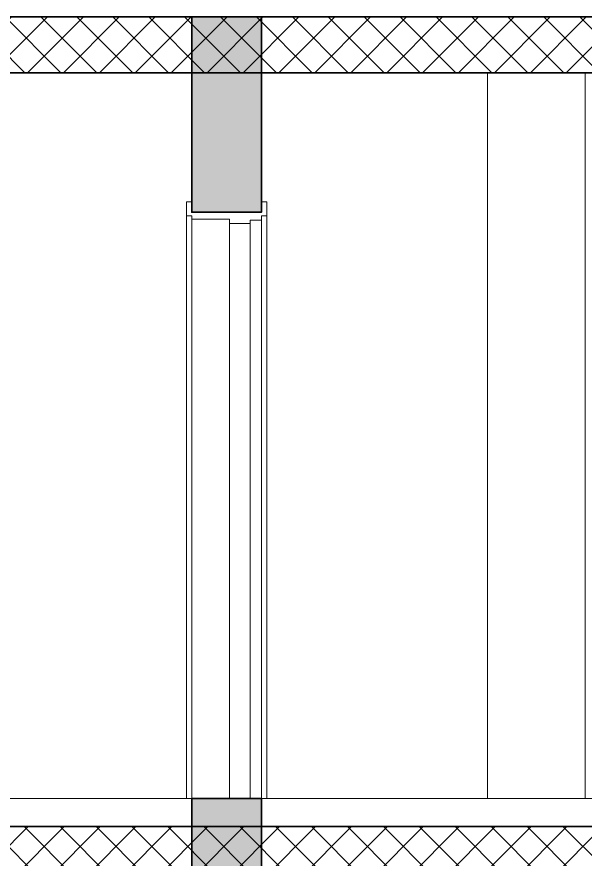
# Model space of a CAD drawing. Header units: millimetres. Extents: x -15634 to 67596, y -3027 to 55843.
# Drawn here: x 36258 to 38294, y 17779 to 20796 of the extents above; entities that cross this region are included whole.
import ezdxf

# ---------------------------------------------------------------- set-up
doc = ezdxf.new("R2010")
doc.units = ezdxf.units.MM
doc.header["$MEASUREMENT"] = 0
doc.set_wipeout_variables(frame=1)
doc.linetypes.add('Wipeout_Contour', pattern=[1000, 0, -1000])
doc.layers.add('aaaa oxhakat', color=7, linetype='Continuous')
doc.layers.add('Structural - Bearing', color=7, linetype='Continuous')
for name, color, linetype, lineweight in [('Structural - Bearing_Pen_No__1', 7, 'Continuous', 13), ('Structural - Bearing_Pen_No__101', 252, 'Continuous', 13), ('Structural - Bearing_Pen_No__7', 7, 'Continuous', 35)]:
    doc.layers.add(name, color=color, linetype=linetype, lineweight=lineweight)
doc.layers.add('Structural - Bearing_Pen_No__61', color=7, linetype='Continuous', lineweight=20, true_color=0x6a6a6a)
doc.layers.add('Structural - Bearing_Pen_No__82', color=7, linetype='Continuous', lineweight=20, true_color=0xaaaaaa)
pattern_1 = [(45, (0, 0), (-64.34671, 64.34671), []), (135, (0, 0), (64.34671, 64.34671), [])]

msp = doc.modelspace()

# ---------------------------------------------------------------- linework, layer by layer
at = {"layer": 'Structural - Bearing_Pen_No__1', "color": 7, "linetype": 'Continuous', "lineweight": 13}
for p, q in [((6604.4, 20795.6), (36884.4, 20795.6)), ((37134.4, 20795.6), (39594.4, 20795.6))]:
    msp.add_line(p, q, dxfattribs=at)

# ---------------------------------------------------------------- wipeouts: each hides what was drawn before it
at = {"color": 254, "linetype": 'Wipeout_Contour', "lineweight": 0, "ltscale": 170877.155436}
msp.add_wipeout([(37944.4, 17895.6), (38294.4, 17895.6), (38294.4, 20595.6), (37944.4, 20595.6)], dxfattribs=at).dxf.layer = 'Structural - Bearing'
at = {"color": 254, "linetype": 'Wipeout_Contour', "lineweight": 0, "ltscale": 166303.379154}
msp.add_wipeout([(37019.4, 20070.6), (36884.4, 20070.6), (36884.4, 17995.6), (37019.4, 17995.6)], dxfattribs=at).dxf.layer = 'Structural - Bearing'
at = {"color": 254, "linetype": 'Wipeout_Contour', "lineweight": 0, "ltscale": 166997.791166}
msp.add_wipeout([(37153.4, 20082.6), (37134.4, 20082.6), (37134.4, 17995.6), (37153.4, 17995.6)], dxfattribs=at).dxf.layer = 'Structural - Bearing'

# ---------------------------------------------------------------- next in the draw order: linework, layer by layer
at = {"layer": 'Structural - Bearing_Pen_No__82', "color": 253, "linetype": 'Continuous', "lineweight": 20, "true_color": 0xaaaaaa}
msp.add_line((38294.4, 17995.6), (38294.4, 20595.6), dxfattribs=at)

# ---------------------------------------------------------------- next in the draw order: wipeouts: each hides what was drawn before it
at = {"color": 254, "linetype": 'Wipeout_Contour', "lineweight": 0, "ltscale": 378092.422405}
msp.add_wipeout([(37134.4, 17895.6), (37944.4, 17895.6), (37944.4, 20595.6), (37134.4, 20595.6), (37134.4, 20132.6), (37153.4, 20132.6), (37153.4, 20082.6), (37153.4, 17995.6), (37134.4, 17995.6)], dxfattribs=at).dxf.layer = 'Structural - Bearing'
at = {"color": 254, "linetype": 'Wipeout_Contour', "lineweight": 0, "ltscale": 166041.090467}
msp.add_wipeout([(36865.4, 20082.6), (36865.4, 17995.6), (36884.4, 17995.6), (36884.4, 20082.6)], dxfattribs=at).dxf.layer = 'Structural - Bearing'
at = {"color": 254, "linetype": 'Wipeout_Contour', "lineweight": 0, "ltscale": 166662.512939}
msp.add_wipeout([(37094.4, 20055.6), (37019.4, 20055.6), (37019.4, 17995.6), (37094.4, 17995.6)], dxfattribs=at).dxf.layer = 'Structural - Bearing'

# ---------------------------------------------------------------- next in the draw order: linework, layer by layer
at = {"layer": 'Structural - Bearing_Pen_No__1', "color": 7, "linetype": 'Continuous', "lineweight": 13}
for p, q in [((37134.4, 20095.6), (37134.4, 20795.6)), ((37134.4, 20132.6), (37153.4, 20132.6)), ((37134.4, 20095.6), (37134.4, 20132.6)), ((37153.4, 20082.6), (37153.4, 20132.6)), ((37019.4, 20095.6), (37134.4, 20095.6)), ((37019.4, 20055.6), (37019.4, 20070.6)), ((37094.4, 20067.6), (37134.4, 20067.6)), ((37094.4, 17995.6), (37094.4, 20067.6)), ((37094.4, 20055.6), (37094.4, 20067.6)), ((37094.4, 20067.6), (37134.4, 20067.6)), ((37134.4, 20067.6), (37134.4, 20082.6)), ((37134.4, 20082.6), (37153.4, 20082.6)), ((37134.4, 17995.6), (37134.4, 20067.6)), ((37019.4, 20055.6), (37094.4, 20055.6)), ((37094.4, 17995.6), (37134.4, 17995.6)), ((37134.4, 17895.6), (37134.4, 17995.6)), ((37134.4, 17195.6), (37134.4, 17895.6)), ((37134.4, 17895.6), (39594.4, 17895.6))]:
    msp.add_line(p, q, dxfattribs=at)
at = {"layer": 'Structural - Bearing_Pen_No__61', "color": 251, "linetype": 'Continuous', "lineweight": 20, "true_color": 0x6a6a6a}
msp.add_lwpolyline([(37134.4, 17995.6), (39594.4, 17995.6)], dxfattribs=at)
at = {"layer": 'Structural - Bearing_Pen_No__82', "color": 253, "linetype": 'Continuous', "lineweight": 20, "true_color": 0xaaaaaa}
for p, q in [((37944.4, 17995.6), (37944.4, 20595.6)), ((37153.4, 20082.6), (37153.4, 17995.6)), ((37019.4, 20055.6), (37019.4, 17995.6)), ((37153.4, 17995.6), (37134.4, 17995.6))]:
    msp.add_line(p, q, dxfattribs=at)

# ---------------------------------------------------------------- next in the draw order: wipeouts: each hides what was drawn before it
at = {"color": 254, "linetype": 'Wipeout_Contour', "lineweight": 0, "ltscale": 373841.985432}
msp.add_wipeout([(36884.4, 20595.6), (36484.4, 20595.6), (36484.4, 17895.6), (36884.4, 17895.6), (36884.4, 17995.6), (36865.4, 17995.6), (36865.4, 20082.6), (36865.4, 20132.6), (36884.4, 20132.6)], dxfattribs=at).dxf.layer = 'aaaa oxhakat'

# ---------------------------------------------------------------- next in the draw order: hatches: boundary and pattern name
at = {"layer": 'Structural - Bearing_Pen_No__1', "linetype": 'Continuous', "lineweight": 13}
h = msp.add_hatch(dxfattribs=at)
h.set_pattern_fill('CONCRETE_BLOCK', style=0, pattern_type=2)
h.set_pattern_definition(pattern_1)
h.paths.add_polyline_path([(-655.6, 20595.6), (44144.4, 20595.6), (44144.4, 20795.6), (-655.6, 20795.6)])
h = msp.add_hatch(dxfattribs=at)
h.set_pattern_fill('CONCRETE_BLOCK', style=0, pattern_type=2)
h.set_pattern_definition(pattern_1)
h.paths.add_polyline_path([(-655.6, 17695.6), (44144.4, 17695.6), (44144.4, 17895.6), (-655.6, 17895.6)])
at = {"layer": 'Structural - Bearing_Pen_No__101', "linetype": 'Continuous', "lineweight": 13}
for points in [[(36884.4, 20795.6), (36884.4, 20095.6), (37134.4, 20095.6), (37134.4, 20795.6)], [(36884.4, 17895.6), (37134.4, 17895.6), (37134.4, 17995.6), (36884.4, 17995.6)], [(36884.4, 17895.6), (36884.4, 17195.6), (37134.4, 17195.6), (37134.4, 17895.6)]]:
    msp.add_hatch(color=252, dxfattribs=at).paths.add_polyline_path(points)

# ---------------------------------------------------------------- next in the draw order: linework, layer by layer
at = {"layer": 'Structural - Bearing_Pen_No__1', "color": 7, "linetype": 'Continuous', "lineweight": 13}
for p, q in [((36884.4, 20095.6), (36884.4, 20795.6)), ((-655.6, 20595.6), (44144.4, 20595.6)), ((36865.4, 20132.6), (36884.4, 20132.6)), ((36865.4, 20082.6), (36865.4, 20132.6)), ((36884.4, 20095.6), (36884.4, 20132.6)), ((36884.4, 20095.6), (37019.4, 20095.6)), ((36884.4, 20095.6), (37134.4, 20095.6)), ((36865.4, 20082.6), (36884.4, 20082.6)), ((36884.4, 20070.6), (36884.4, 20082.6)), ((36884.4, 20070.6), (37019.4, 20070.6)), ((36884.4, 17995.6), (37134.4, 17995.6)), ((36884.4, 17895.6), (36884.4, 17995.6)), ((6604.4, 17895.6), (36884.4, 17895.6)), ((36884.4, 17195.6), (36884.4, 17895.6))]:
    msp.add_line(p, q, dxfattribs=at)
at = {"layer": 'Structural - Bearing_Pen_No__61', "color": 251, "linetype": 'Continuous', "lineweight": 20, "true_color": 0x6a6a6a}
msp.add_lwpolyline([(6604.4, 17995.6), (36884.4, 17995.6)], dxfattribs=at)
at = {"layer": 'Structural - Bearing_Pen_No__7', "color": 7, "linetype": 'Continuous', "lineweight": 35, "flags": 128}
for points in [[(-655.6, 20595.6), (44144.4, 20595.6), (44144.4, 20795.6), (-655.6, 20795.6)], [(36884.4, 20795.6), (36884.4, 20095.6), (37134.4, 20095.6), (37134.4, 20795.6)], [(36884.4, 17895.6), (37134.4, 17895.6), (37134.4, 17995.6), (36884.4, 17995.6)], [(-655.6, 17695.6), (44144.4, 17695.6), (44144.4, 17895.6), (-655.6, 17895.6)], [(36884.4, 17895.6), (36884.4, 17195.6), (37134.4, 17195.6), (37134.4, 17895.6)]]:
    msp.add_lwpolyline(points, close=True, dxfattribs=at)
at = {"layer": 'Structural - Bearing_Pen_No__82', "color": 253, "linetype": 'Continuous', "lineweight": 20, "true_color": 0xaaaaaa}
for p, q in [((36865.4, 20082.6), (36865.4, 17995.6)), ((36884.4, 20070.6), (36884.4, 17995.6)), ((36865.4, 17995.6), (36884.4, 17995.6))]:
    msp.add_line(p, q, dxfattribs=at)

doc.saveas('drawing.dxf')
